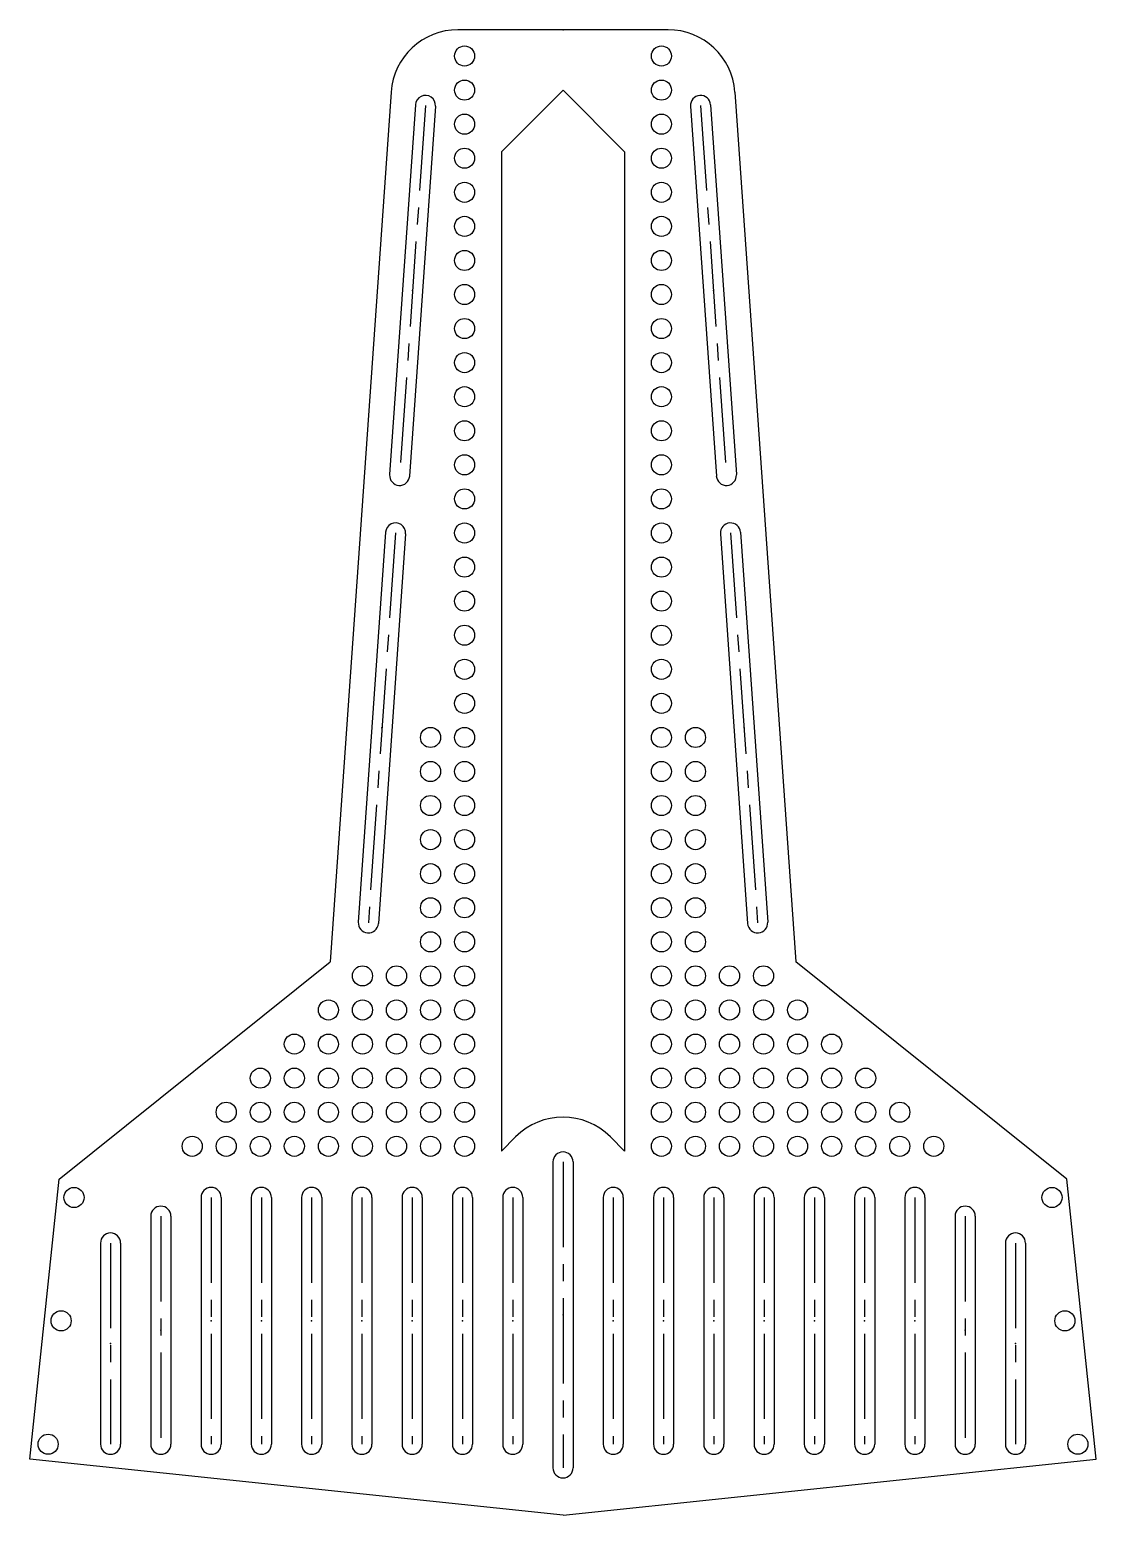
# Model space of a CAD drawing. Header units: millimetres. Extents: x -80 to 80, y -222 to 0.
import ezdxf

# ---------------------------------------------------------------- set-up
doc = ezdxf.new("R2010")
doc.units = ezdxf.units.MM
doc.header["$PDSIZE"] = -1
doc.linetypes.add('CENTERX2', pattern=[20.32, 12.7, -2.54, 2.54, -2.54])

msp = doc.modelspace()

# ---------------------------------------------------------------- linework, layer by layer
at = {"color": 7, "linetype": 'Continuous'}
for p, q in [((15.67, 0), (-15.67, 0)), ((-25.65, -9.3), (-34.72, -138.99)), ((0, -9), (-9.19, -18.19)), ((0, -9), (9.19, -18.19)), ((25.65, -9.3), (34.72, -138.99)), ((-22.01, -11.19), (-25.87, -66.34)), ((-19.02, -11.4), (-22.88, -66.55)), ((19.02, -11.4), (22.88, -66.55)), ((22.01, -11.19), (25.87, -66.34)), ((-9.19, -18.19), (-9.19, -167.19)), ((9.19, -18.19), (9.19, -167.19)), ((-26.47, -74.94), (-30.54, -133.07)), ((-23.48, -75.14), (-27.54, -133.28)), ((23.48, -75.14), (27.54, -133.28)), ((26.47, -74.94), (30.54, -133.07)), ((-75.17, -171.37), (-34.72, -138.99)), ((75.17, -171.37), (34.72, -138.99)), ((-9.19, -167.19), (-7.07, -165.07)), ((9.19, -167.19), (7.07, -165.07)), ((-1.5, -168.82), (-1.5, -214.43)), ((1.5, -168.82), (1.5, -214.43)), ((-79.56, -213.14), (-75.17, -171.37)), ((79.56, -213.14), (75.17, -171.37)), ((-54, -174.12), (-54, -210.91)), ((-51, -174.12), (-51, -210.91)), ((-46.5, -174.12), (-46.5, -210.91)), ((-43.5, -174.12), (-43.5, -210.91)), ((-39, -174.12), (-39, -210.91)), ((-36, -174.12), (-36, -210.91)), ((-31.5, -174.12), (-31.5, -210.91)), ((-28.5, -174.12), (-28.5, -210.91)), ((-24, -174.12), (-24, -210.91)), ((-21, -174.12), (-21, -210.91)), ((-16.5, -174.12), (-16.5, -210.91)), ((-13.5, -174.12), (-13.5, -210.91)), ((-9, -174.12), (-9, -210.91)), ((-6, -174.12), (-6, -210.91)), ((6, -174.12), (6, -210.91)), ((9, -174.12), (9, -210.91)), ((13.5, -174.12), (13.5, -210.91)), ((16.5, -174.12), (16.5, -210.91)), ((21, -174.12), (21, -210.91)), ((24, -174.12), (24, -210.91)), ((28.5, -174.12), (28.5, -210.91)), ((31.5, -174.12), (31.5, -210.91)), ((36, -174.12), (36, -210.91)), ((39, -174.12), (39, -210.91)), ((43.5, -174.12), (43.5, -210.91)), ((46.5, -174.12), (46.5, -210.91)), ((51, -174.12), (51, -210.91)), ((54, -174.12), (54, -210.91)), ((-61.5, -176.91), (-61.5, -210.91)), ((-58.5, -176.91), (-58.5, -210.91)), ((58.5, -176.91), (58.5, -210.91)), ((61.5, -176.91), (61.5, -210.91)), ((-69, -180.91), (-69, -210.91)), ((-66, -180.91), (-66, -210.91)), ((66, -180.91), (66, -210.91)), ((69, -180.91), (69, -210.91)), ((0, -221.5), (-79.56, -213.14)), ((0, -221.5), (79.56, -213.14))]:
    msp.add_line(p, q, dxfattribs=at)
at = {"color": 7, "linetype": 'CENTERX2'}
for p, q in [((-20.52, -11.3), (-24.37, -66.45)), ((20.52, -11.3), (24.37, -66.45)), ((-24.98, -75.04), (-29.04, -133.18)), ((24.98, -75.04), (29.04, -133.18)), ((0, -168.82), (0, -214.43)), ((-52.5, -174.12), (-52.5, -210.91)), ((-45, -174.12), (-45, -210.91)), ((-37.5, -174.12), (-37.5, -210.91)), ((-30, -174.12), (-30, -210.91)), ((-22.5, -174.12), (-22.5, -210.91)), ((-15, -174.12), (-15, -210.91)), ((-7.5, -174.12), (-7.5, -210.91)), ((7.5, -174.12), (7.5, -210.91)), ((15, -174.12), (15, -210.91)), ((22.5, -174.12), (22.5, -210.91)), ((30, -174.12), (30, -210.91)), ((37.5, -174.12), (37.5, -210.91)), ((45, -174.12), (45, -210.91)), ((52.5, -174.12), (52.5, -210.91)), ((-60, -176.91), (-60, -210.91)), ((60, -176.91), (60, -210.91)), ((-67.5, -180.91), (-67.5, -210.91)), ((67.5, -180.91), (67.5, -210.91))]:
    msp.add_line(p, q, dxfattribs=at)
at = {"color": 7, "linetype": 'Continuous'}
for centre in [(-14.68, -3.92), (14.68, -3.92), (-14.68, -9), (14.68, -9), (-14.68, -14.08), (14.68, -14.08), (-14.68, -19.16), (14.68, -19.16), (-14.68, -24.24), (14.68, -24.24), (-14.68, -29.32), (14.68, -29.32), (-14.68, -34.4), (14.68, -34.4), (-14.68, -39.48), (14.68, -39.48), (-14.68, -44.56), (14.68, -44.56), (-14.68, -49.64), (14.68, -49.64), (-14.68, -54.72), (14.68, -54.72), (-14.68, -59.8), (14.68, -59.8), (-14.68, -64.88), (14.68, -64.88), (-14.68, -69.96), (14.68, -69.96), (-14.68, -75.04), (14.68, -75.04), (-14.68, -80.12), (14.68, -80.12), (-14.68, -85.2), (14.68, -85.2), (-14.68, -90.28), (14.68, -90.28), (-14.68, -95.36), (14.68, -95.36), (-14.68, -100.44), (14.68, -100.44), (-19.76, -105.52), (-14.68, -105.52), (14.68, -105.52), (19.76, -105.52), (-19.76, -110.6), (-14.68, -110.6), (14.68, -110.6), (19.76, -110.6), (-19.76, -115.68), (-14.68, -115.68), (14.68, -115.68), (19.76, -115.68), (-19.76, -120.76), (-14.68, -120.76), (14.68, -120.76), (19.76, -120.76), (-19.76, -125.84), (-14.68, -125.84), (14.68, -125.84), (19.76, -125.84), (-19.76, -130.92), (-14.68, -130.92), (14.68, -130.92), (19.76, -130.92), (-19.76, -136), (-14.68, -136), (14.68, -136), (19.76, -136), (-29.92, -141.08), (-24.84, -141.08), (-19.76, -141.08), (-14.68, -141.08), (14.68, -141.08), (19.76, -141.08), (24.84, -141.08), (29.92, -141.08), (-35, -146.16), (-29.92, -146.16), (-24.84, -146.16), (-19.76, -146.16), (-14.68, -146.16), (14.68, -146.16), (19.76, -146.16), (24.84, -146.16), (29.92, -146.16), (35, -146.16), (-40.08, -151.24), (-35, -151.24), (-29.92, -151.24), (-24.84, -151.24), (-19.76, -151.24), (-14.68, -151.24), (14.68, -151.24), (19.76, -151.24), (24.84, -151.24), (29.92, -151.24), (35, -151.24), (40.08, -151.24), (-45.16, -156.32), (-40.08, -156.32), (-35, -156.32), (-29.92, -156.32), (-24.84, -156.32), (-19.76, -156.32), (-14.68, -156.32), (14.68, -156.32), (19.76, -156.32), (24.84, -156.32), (29.92, -156.32), (35, -156.32), (40.08, -156.32), (45.16, -156.32), (-50.24, -161.4), (-45.16, -161.4), (-40.08, -161.4), (-35, -161.4), (-29.92, -161.4), (-24.84, -161.4), (-19.76, -161.4), (-14.68, -161.4), (14.68, -161.4), (19.76, -161.4), (24.84, -161.4), (29.92, -161.4), (35, -161.4), (40.08, -161.4), (45.16, -161.4), (50.24, -161.4), (-55.32, -166.48), (-50.24, -166.48), (-45.16, -166.48), (-40.08, -166.48), (-35, -166.48), (-29.92, -166.48), (-24.84, -166.48), (-19.76, -166.48), (-14.68, -166.48), (14.68, -166.48), (19.76, -166.48), (24.84, -166.48), (29.92, -166.48), (35, -166.48), (40.08, -166.48), (45.16, -166.48), (50.24, -166.48), (55.32, -166.48), (-72.95, -174.12), (72.95, -174.12), (-74.88, -192.51), (74.88, -192.51), (-76.81, -210.91), (76.81, -210.91)]:
    msp.add_circle(centre, 1.5, dxfattribs=at)
for centre, radius, start, end in [((-15.67, -10), 10, 90, 176), ((15.67, -10), 10, 4, 90), ((-20.52, -11.3), 1.5, 356, 176), ((20.52, -11.3), 1.5, 4, 184), ((-24.37, -66.45), 1.5, 176, 356), ((24.37, -66.45), 1.5, 184, 4), ((-24.98, -75.04), 1.5, 356, 176), ((24.98, -75.04), 1.5, 4, 184), ((-29.04, -133.18), 1.5, 176, 356), ((29.04, -133.18), 1.5, 184, 4), ((0, -172.14), 10, 45, 135), ((0, -168.82), 1.5, 0, 180), ((-52.5, -174.12), 1.5, 0, 180), ((-45, -174.12), 1.5, 0, 180), ((-37.5, -174.12), 1.5, 0, 180), ((-30, -174.12), 1.5, 0, 180), ((-22.5, -174.12), 1.5, 0, 180), ((-15, -174.12), 1.5, 0, 180), ((-7.5, -174.12), 1.5, 0, 180), ((7.5, -174.12), 1.5, 0, 180), ((15, -174.12), 1.5, 0, 180), ((22.5, -174.12), 1.5, 0, 180), ((30, -174.12), 1.5, 0, 180), ((37.5, -174.12), 1.5, 0, 180), ((45, -174.12), 1.5, 0, 180), ((52.5, -174.12), 1.5, 0, 180), ((-60, -176.91), 1.5, 0, 180), ((60, -176.91), 1.5, 0, 180), ((-67.5, -180.91), 1.5, 0, 180), ((67.5, -180.91), 1.5, 0, 180), ((-67.5, -210.91), 1.5, 180, 0), ((-60, -210.91), 1.5, 180, 0), ((-52.5, -210.91), 1.5, 180, 0), ((-45, -210.91), 1.5, 180, 0), ((-37.5, -210.91), 1.5, 180, 0), ((-30, -210.91), 1.5, 180, 0), ((-22.5, -210.91), 1.5, 180, 0), ((-15, -210.91), 1.5, 180, 0), ((-7.5, -210.91), 1.5, 180, 0), ((7.5, -210.91), 1.5, 180, 0), ((15, -210.91), 1.5, 180, 0), ((22.5, -210.91), 1.5, 180, 0), ((30, -210.91), 1.5, 180, 0), ((37.5, -210.91), 1.5, 180, 0), ((45, -210.91), 1.5, 180, 0), ((52.5, -210.91), 1.5, 180, 0), ((60, -210.91), 1.5, 180, 0), ((67.5, -210.91), 1.5, 180, 0), ((0, -214.43), 1.5, 180, 0)]:
    msp.add_arc(centre, radius, start, end, dxfattribs=at)
for p in [(0, 0), (-22.45, -38.87), (22.45, -38.87), (-27.01, -104.11), (27.01, -104.11), (-52.5, -192.51), (-45, -192.51), (-37.5, -192.51), (-30, -192.51), (-22.5, -192.51), (-15, -192.51), (-7.5, -192.51), (0, -191.63), (7.5, -192.51), (15, -192.51), (22.5, -192.51), (30, -192.51), (37.5, -192.51), (45, -192.51), (52.5, -192.51), (-60, -193.91), (60, -193.91), (-67.5, -195.91), (67.5, -195.91)]:
    msp.add_point(p, dxfattribs=at)

doc.saveas('drawing.dxf')
